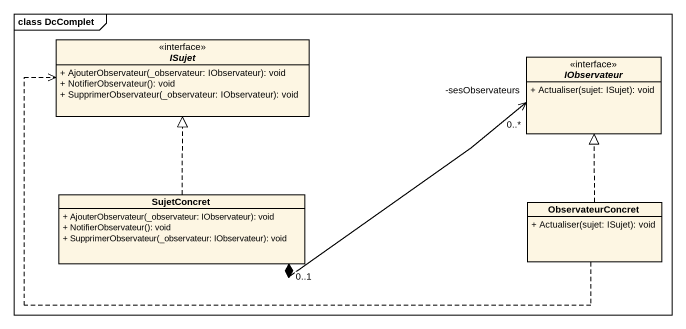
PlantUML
@startuml
mainframe class DcComplet
hide circle
hide empty members
skinparam classAttributeIconSize 0
interface ISujet <<interface>> {
  + AjouterObservateur(_observateur: IObservateur): void
  + NotifierObservateur(): void
  + SupprimerObservateur(_observateur: IObservateur): void
}
interface IObservateur <<interface>> {
  + Actualiser(sujet: ISujet): void
}
class SujetConcret {
  + AjouterObservateur(_observateur: IObservateur): void
  + NotifierObservateur(): void
  + SupprimerObservateur(_observateur: IObservateur): void
}
class ObservateurConcret {
  + Actualiser(sujet: ISujet): void
}
IObservateur "-sesObservateurs\n0..*" <-left-* "0..1" SujetConcret
SujetConcret .up.|> ISujet
ObservateurConcret .left.> ISujet
ObservateurConcret .up.|> IObservateur
@enduml
